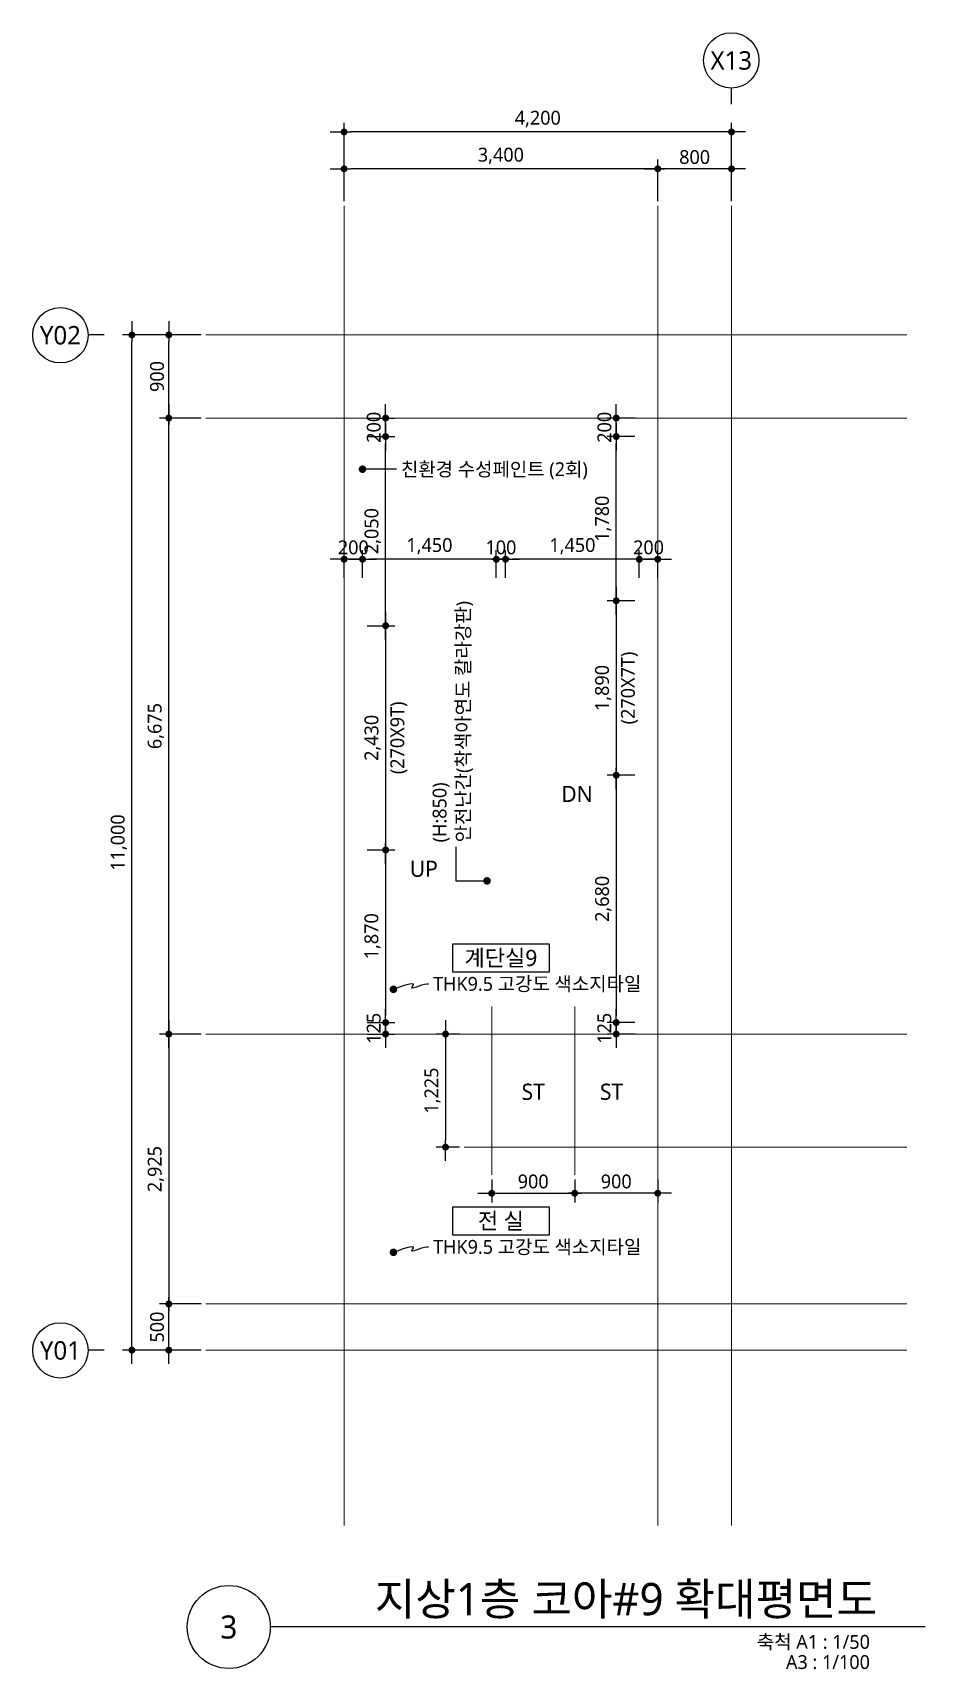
# Model space of a CAD drawing. Header units: millimetres. Extents: x 1467181 to 1850972, y 836037 to 895281.
# Drawn here: x 1750916 to 1760591, y 875511 to 893244 of the extents above; entities that cross this region are included whole.
import ezdxf
from ezdxf.enums import TextEntityAlignment as Align

# ---------------------------------------------------------------- set-up
doc = ezdxf.new("R2010")
doc.units = ezdxf.units.MM
doc.header["$MEASUREMENT"] = 0
doc.linetypes.add('CEN', pattern=[62, 60, -1, 0, -1])
doc.layers.get('0').update_dxf_attribs({"linetype": 'CONTINUOUS'})
for name, color, linetype, lineweight in [('A-AXIS-BUBL', 7, 'CONTINUOUS', 25), ('A-CNTL', 1, 'CEN', 15), ('A-DIMS', 7, 'CONTINUOUS', 25), ('A-MKXS-LEAD', 7, 'CONTINUOUS', 25), ('A-MKXS-TEXT1', 3, 'CONTINUOUS', 25), ('A-MKXX-NAME', 3, 'CONTINUOUS', 25), ('A-MKXX-SYMB', 7, 'CONTINUOUS', 25), ('A-XXXX-SYMB', 7, 'CONTINUOUS', 25), ('A-XXXX-TXT1', 3, 'CONTINUOUS', 25), ('A-XXXX-TXT2', 3, 'CONTINUOUS', 25)]:
    doc.layers.add(name, color=color, linetype=linetype, lineweight=lineweight)
doc.styles.add('HY울릉도L', font='')
doc.styles.add('맑은고딕', font='malgun.ttf')
doc.styles.get('HY울릉도L').set_extended_font_data('HYwulM')
doc.dimstyles.new('CDIM', dxfattribs={"dimtxt": 3, "dimasz": 1.5, "dimexe": 2, "dimexo": 1, "dimgap": 1, "dimtad": 1, "dimdec": 0, "dimrnd": 0.5, "dimzin": 0, "dimdsep": 32, "dimlunit": 6, "dimtxsty": 'HY울릉도L', "dimblk1": '_CIDOT', "dimblk2": '_CIDOT', "dimsah": 1, "dimcen": 5.5, "dimclrd": 2, "dimclre": 2, "dimclrt": 7, "dimadec": 0, "dimazin": 0, "dimtfac": 1, "dimtdec": 0, "dimtix": 1, "dimtmove": 2, "dimatfit": 1, "dimldrblk": '_CIDOT', "dimfxl": 1, "dimtolj": 1, "dimtzin": 0, "dimlwd": -1, "dimarcsym": 0})

# ---------------------------------------------------------------- blocks, each defined once
blk = doc.blocks.new('_CIDOT')
at = {"color": 0, "linetype": 'ByBlock'}
blk.add_line((2, 0), (-1, 0), dxfattribs=at)
at = {"color": 0, "linetype": 'ByBlock', "const_width": 0.5}
blk.add_lwpolyline([(-0.25, 0, 1), (0.25, 0, 1)], format="xyb", close=True, dxfattribs=at)
blk = doc.blocks.new('*D25')
at = {"layer": 'A-DIMS', "lineweight": -2, "transparency": 16777216}
for p, q in [((-800, 12450), (-800, 12900)), ((0, 12450), (0, 12900))]:
    blk.add_line(p, q, dxfattribs=at)
at = {"layer": 'A-DIMS', "transparency": 16777216}
blk.add_line((-75, 12800), (-725, 12800), dxfattribs=at)
at = {"layer": 'A-DIMS', "transparency": 16777216, "xscale": 75, "yscale": 75, "zscale": 75, "rotation": 180}
blk.add_blockref('_CIDOT', (-800, 12800), dxfattribs=at)
at = {"layer": 'A-DIMS', "transparency": 16777216, "xscale": 75, "yscale": 75, "zscale": 75}
blk.add_blockref('_CIDOT', (0, 12800), dxfattribs=at)
at = {"layer": 'A-DIMS', "color": 3, "transparency": 16777216, "insert": (-400, 12927), "char_height": 150, "attachment_point": 5, "style": '맑은고딕'}
blk.add_mtext('\\A1;800', dxfattribs=at)
blk = doc.blocks.new('*D26')
at = {"layer": 'A-DIMS', "lineweight": -2, "transparency": 16777216}
for p, q in [((-5750, 11000), (-6200, 11000)), ((-5750, 10100), (-6200, 10100))]:
    blk.add_line(p, q, dxfattribs=at)
at = {"layer": 'A-DIMS', "transparency": 16777216}
blk.add_line((-6100, 10175), (-6100, 10925), dxfattribs=at)
at = {"layer": 'A-DIMS', "transparency": 16777216, "xscale": 75, "yscale": 75, "zscale": 75}
for p, rotation in [((-6100, 11000), 90), ((-6100, 10100), 270)]:
    blk.add_blockref('_CIDOT', p, dxfattribs=dict(at, rotation=rotation))
at = {"layer": 'A-DIMS', "color": 3, "transparency": 16777216, "insert": (-6227, 10550), "char_height": 150, "attachment_point": 5, "rotation": 90, "style": '맑은고딕'}
blk.add_mtext('\\A1;900', dxfattribs=at)
blk = doc.blocks.new('*D27')
at = {"layer": 'A-DIMS', "lineweight": -2, "transparency": 16777216}
for p, q in [((-4200, 12450), (-4200, 12900)), ((-800, 12450), (-800, 12900))]:
    blk.add_line(p, q, dxfattribs=at)
at = {"layer": 'A-DIMS', "transparency": 16777216}
blk.add_line((-875, 12800), (-4125, 12800), dxfattribs=at)
at = {"layer": 'A-DIMS', "transparency": 16777216, "xscale": 75, "yscale": 75, "zscale": 75, "rotation": 180}
blk.add_blockref('_CIDOT', (-4200, 12800), dxfattribs=at)
at = {"layer": 'A-DIMS', "transparency": 16777216, "xscale": 75, "yscale": 75, "zscale": 75}
blk.add_blockref('_CIDOT', (-800, 12800), dxfattribs=at)
at = {"layer": 'A-DIMS', "color": 3, "transparency": 16777216, "insert": (-2500, 12940), "char_height": 150, "attachment_point": 5, "style": '맑은고딕'}
blk.add_mtext('\\A1;3,400', dxfattribs=at)
blk = doc.blocks.new('*D28')
at = {"layer": 'A-DIMS', "lineweight": -2, "transparency": 16777216}
for p, q in [((-4200, 12450), (-4200, 13300)), ((0, 12450), (0, 13300))]:
    blk.add_line(p, q, dxfattribs=at)
at = {"layer": 'A-DIMS', "transparency": 16777216}
blk.add_line((-75, 13200), (-4125, 13200), dxfattribs=at)
at = {"layer": 'A-DIMS', "transparency": 16777216, "xscale": 75, "yscale": 75, "zscale": 75, "rotation": 180}
blk.add_blockref('_CIDOT', (-4200, 13200), dxfattribs=at)
at = {"layer": 'A-DIMS', "transparency": 16777216, "xscale": 75, "yscale": 75, "zscale": 75}
blk.add_blockref('_CIDOT', (0, 13200), dxfattribs=at)
at = {"layer": 'A-DIMS', "color": 3, "transparency": 16777216, "insert": (-2100, 13340), "char_height": 150, "attachment_point": 5, "style": '맑은고딕'}
blk.add_mtext('\\A1;4,200', dxfattribs=at)
blk = doc.blocks.new('*D29')
at = {"layer": 'A-DIMS', "lineweight": -2, "transparency": 16777216}
for p, q in [((-5750, 11000), (-6600, 11000)), ((-5750, 0), (-6600, 0))]:
    blk.add_line(p, q, dxfattribs=at)
at = {"layer": 'A-DIMS', "transparency": 16777216}
blk.add_line((-6500, 75), (-6500, 10925), dxfattribs=at)
at = {"layer": 'A-DIMS', "transparency": 16777216, "xscale": 75, "yscale": 75, "zscale": 75}
for p, rotation in [((-6500, 11000), 90), ((-6500, 0), 270)]:
    blk.add_blockref('_CIDOT', p, dxfattribs=dict(at, rotation=rotation))
at = {"layer": 'A-DIMS', "color": 3, "transparency": 16777216, "insert": (-6640, 5500), "char_height": 150, "attachment_point": 5, "rotation": 90, "style": '맑은고딕'}
blk.add_mtext('\\A1;11,000', dxfattribs=at)
blk = doc.blocks.new('*D30')
at = {"layer": 'A-DIMS', "lineweight": -2, "transparency": 16777216}
for p, q in [((-5750, 500), (-6200, 500)), ((-5750, 0), (-6200, 0))]:
    blk.add_line(p, q, dxfattribs=at)
at = {"layer": 'A-DIMS', "transparency": 16777216}
blk.add_line((-6100, 75), (-6100, 425), dxfattribs=at)
at = {"layer": 'A-DIMS', "transparency": 16777216, "xscale": 75, "yscale": 75, "zscale": 75}
for p, rotation in [((-6100, 500), 90), ((-6100, 0), 270)]:
    blk.add_blockref('_CIDOT', p, dxfattribs=dict(at, rotation=rotation))
at = {"layer": 'A-DIMS', "color": 3, "transparency": 16777216, "insert": (-6227, 250), "char_height": 150, "attachment_point": 5, "rotation": 90, "style": '맑은고딕'}
blk.add_mtext('\\A1;500', dxfattribs=at)
blk = doc.blocks.new('*D31')
at = {"layer": 'A-DIMS', "lineweight": -2, "transparency": 16777216}
for p, q in [((-5750, 3425), (-6200, 3425)), ((-5750, 500), (-6200, 500))]:
    blk.add_line(p, q, dxfattribs=at)
at = {"layer": 'A-DIMS', "transparency": 16777216}
blk.add_line((-6100, 3350), (-6100, 575), dxfattribs=at)
at = {"layer": 'A-DIMS', "transparency": 16777216, "xscale": 75, "yscale": 75, "zscale": 75}
for p, rotation in [((-6100, 3425), 90), ((-6100, 500), 270)]:
    blk.add_blockref('_CIDOT', p, dxfattribs=dict(at, rotation=rotation))
at = {"layer": 'A-DIMS', "color": 3, "transparency": 16777216, "insert": (-6240, 1962), "char_height": 150, "attachment_point": 5, "rotation": 90, "style": '맑은고딕'}
blk.add_mtext('\\A1;2,925', dxfattribs=at)
blk = doc.blocks.new('*D32')
at = {"layer": 'A-DIMS', "lineweight": -2, "transparency": 16777216}
for p, q in [((-5750, 10100), (-6200, 10100)), ((-5750, 3425), (-6200, 3425))]:
    blk.add_line(p, q, dxfattribs=at)
at = {"layer": 'A-DIMS', "transparency": 16777216}
blk.add_line((-6100, 3500), (-6100, 10025), dxfattribs=at)
at = {"layer": 'A-DIMS', "transparency": 16777216, "xscale": 75, "yscale": 75, "zscale": 75}
for p, rotation in [((-6100, 10100), 90), ((-6100, 3425), 270)]:
    blk.add_blockref('_CIDOT', p, dxfattribs=dict(at, rotation=rotation))
at = {"layer": 'A-DIMS', "color": 3, "transparency": 16777216, "insert": (-6240, 6762), "char_height": 150, "attachment_point": 5, "rotation": 90, "style": '맑은고딕'}
blk.add_mtext('\\A1;6,675', dxfattribs=at)
blk = doc.blocks.new('*D33')
at = {"layer": 'A-DIMS', "lineweight": -2, "transparency": 16777216}
for p, q in [((-2600, 1850), (-2600, 1600)), ((-1700, 1850), (-1700, 1600))]:
    blk.add_line(p, q, dxfattribs=at)
at = {"layer": 'A-DIMS', "transparency": 16777216}
blk.add_line((-2525, 1700), (-1775, 1700), dxfattribs=at)
at = {"layer": 'A-DIMS', "transparency": 16777216, "xscale": 75, "yscale": 75, "zscale": 75, "rotation": 180}
blk.add_blockref('_CIDOT', (-2600, 1700), dxfattribs=at)
at = {"layer": 'A-DIMS', "transparency": 16777216, "xscale": 75, "yscale": 75, "zscale": 75}
blk.add_blockref('_CIDOT', (-1700, 1700), dxfattribs=at)
at = {"layer": 'A-DIMS', "color": 3, "transparency": 16777216, "insert": (-2150, 1827), "char_height": 150, "attachment_point": 5, "style": '맑은고딕'}
blk.add_mtext('\\A1;900', dxfattribs=at)
blk = doc.blocks.new('*D34')
at = {"layer": 'A-DIMS', "lineweight": -2, "transparency": 16777216}
for p, q in [((-1700, 1850), (-1700, 1600)), ((-800, 1850), (-800, 1600))]:
    blk.add_line(p, q, dxfattribs=at)
at = {"layer": 'A-DIMS', "transparency": 16777216}
blk.add_line((-875, 1700), (-1625, 1700), dxfattribs=at)
at = {"layer": 'A-DIMS', "transparency": 16777216, "xscale": 75, "yscale": 75, "zscale": 75, "rotation": 180}
blk.add_blockref('_CIDOT', (-1700, 1700), dxfattribs=at)
at = {"layer": 'A-DIMS', "transparency": 16777216, "xscale": 75, "yscale": 75, "zscale": 75}
blk.add_blockref('_CIDOT', (-800, 1700), dxfattribs=at)
at = {"layer": 'A-DIMS', "color": 3, "transparency": 16777216, "insert": (-1250, 1827), "char_height": 150, "attachment_point": 5, "style": '맑은고딕'}
blk.add_mtext('\\A1;900', dxfattribs=at)
blk = doc.blocks.new('*D35')
at = {"layer": 'A-DIMS', "lineweight": -2, "transparency": 16777216}
for p, q in [((-2950, 3425), (-3200, 3425)), ((-2950, 2200), (-3200, 2200))]:
    blk.add_line(p, q, dxfattribs=at)
at = {"layer": 'A-DIMS', "transparency": 16777216}
blk.add_line((-3100, 3350), (-3100, 2275), dxfattribs=at)
at = {"layer": 'A-DIMS', "transparency": 16777216, "xscale": 75, "yscale": 75, "zscale": 75}
for p, rotation in [((-3100, 3425), 90), ((-3100, 2200), 270)]:
    blk.add_blockref('_CIDOT', p, dxfattribs=dict(at, rotation=rotation))
at = {"layer": 'A-DIMS', "color": 3, "transparency": 16777216, "insert": (-3240, 2812), "char_height": 150, "attachment_point": 5, "rotation": 90, "style": '맑은고딕'}
blk.add_mtext('\\A1;1,225', dxfattribs=at)
blk = doc.blocks.new('*D396')
at = {"layer": 'A-DIMS', "lineweight": -2, "transparency": 16777216}
for p, q in [((1757441, 887089), (1757141, 887089)), ((1757441, 885199), (1757141, 885199))]:
    blk.add_line(p, q, dxfattribs=at)
at = {"layer": 'A-DIMS', "transparency": 16777216}
blk.add_line((1757241, 887014), (1757241, 885274), dxfattribs=at)
at = {"layer": 'A-DIMS', "transparency": 16777216, "xscale": 75, "yscale": 75, "zscale": 75}
for p, rotation in [((1757241, 887089), 90), ((1757241, 885199), 270)]:
    blk.add_blockref('_CIDOT', p, dxfattribs=dict(at, rotation=rotation))
at = {"layer": 'A-DIMS', "color": 3, "transparency": 16777216, "char_height": 150, "attachment_point": 5, "rotation": 90, "style": '맑은고딕'}
for s, insert in [('\\A1;(270X7T)', (1757384, 886144)), ('\\A1;1,890', (1757100, 886144))]:
    blk.add_mtext(s, dxfattribs=dict(at, insert=insert))
blk = doc.blocks.new('*D397')
at = {"layer": 'A-DIMS', "lineweight": -2, "transparency": 16777216}
for p, q in [((1757441, 888869), (1757141, 888869)), ((1757441, 887089), (1757141, 887089))]:
    blk.add_line(p, q, dxfattribs=at)
at = {"layer": 'A-DIMS', "transparency": 16777216}
blk.add_line((1757241, 887164), (1757241, 888794), dxfattribs=at)
at = {"layer": 'A-DIMS', "transparency": 16777216, "xscale": 75, "yscale": 75, "zscale": 75}
for p, rotation in [((1757241, 888869), 90), ((1757241, 887089), 270)]:
    blk.add_blockref('_CIDOT', p, dxfattribs=dict(at, rotation=rotation))
at = {"layer": 'A-DIMS', "color": 3, "transparency": 16777216, "insert": (1757100, 887979), "char_height": 150, "attachment_point": 5, "rotation": 90, "style": '맑은고딕'}
blk.add_mtext('\\A1;1,780', dxfattribs=at)
blk = doc.blocks.new('*D398')
at = {"layer": 'A-DIMS', "lineweight": -2, "transparency": 16777216}
for p, q in [((1757441, 885199), (1757141, 885199)), ((1757441, 882519), (1757141, 882519))]:
    blk.add_line(p, q, dxfattribs=at)
at = {"layer": 'A-DIMS', "transparency": 16777216}
blk.add_line((1757241, 885124), (1757241, 882594), dxfattribs=at)
at = {"layer": 'A-DIMS', "transparency": 16777216, "xscale": 75, "yscale": 75, "zscale": 75}
for p, rotation in [((1757241, 885199), 90), ((1757241, 882519), 270)]:
    blk.add_blockref('_CIDOT', p, dxfattribs=dict(at, rotation=rotation))
at = {"layer": 'A-DIMS', "color": 3, "transparency": 16777216, "insert": (1757101, 883859), "char_height": 150, "attachment_point": 5, "rotation": 90, "style": '맑은고딕'}
blk.add_mtext('\\A1;2,680', dxfattribs=at)
blk = doc.blocks.new('*D399')
at = {"layer": 'A-DIMS', "transparency": 16777216}
for p, q in [((1757241, 882594), (1757241, 882669)), ((1757241, 882519), (1757241, 882394)), ((1757241, 882319), (1757241, 882244))]:
    blk.add_line(p, q, dxfattribs=at)
at = {"layer": 'A-DIMS', "lineweight": -2, "transparency": 16777216}
for p, q in [((1757441, 882519), (1757141, 882519)), ((1757441, 882394), (1757141, 882394))]:
    blk.add_line(p, q, dxfattribs=at)
at = {"layer": 'A-DIMS', "transparency": 16777216, "xscale": 75, "yscale": 75, "zscale": 75}
for p, rotation in [((1757241, 882519), 270), ((1757241, 882394), 90)]:
    blk.add_blockref('_CIDOT', p, dxfattribs=dict(at, rotation=rotation))
at = {"layer": 'A-DIMS', "color": 3, "transparency": 16777216, "insert": (1757113, 882457), "char_height": 150, "attachment_point": 5, "rotation": 90, "style": '맑은고딕'}
blk.add_mtext('\\A1;125', dxfattribs=at)
blk = doc.blocks.new('*D400')
at = {"layer": 'A-DIMS', "transparency": 16777216}
for p, q in [((1757241, 889144), (1757241, 889219)), ((1757241, 888869), (1757241, 889069)), ((1757241, 888794), (1757241, 888719))]:
    blk.add_line(p, q, dxfattribs=at)
at = {"layer": 'A-DIMS', "lineweight": -2, "transparency": 16777216}
for p, q in [((1757441, 889069), (1757141, 889069)), ((1757441, 888869), (1757141, 888869))]:
    blk.add_line(p, q, dxfattribs=at)
at = {"layer": 'A-DIMS', "transparency": 16777216, "xscale": 75, "yscale": 75, "zscale": 75}
for p, rotation in [((1757241, 889069), 270), ((1757241, 888869), 90)]:
    blk.add_blockref('_CIDOT', p, dxfattribs=dict(at, rotation=rotation))
at = {"layer": 'A-DIMS', "color": 3, "transparency": 16777216, "insert": (1757113, 888969), "char_height": 150, "attachment_point": 5, "rotation": 90, "style": '맑은고딕'}
blk.add_mtext('\\A1;200', dxfattribs=at)
blk = doc.blocks.new('*D401')
at = {"layer": 'A-DIMS', "lineweight": -2, "transparency": 16777216}
for p, q in [((1756041, 887339), (1756041, 887639)), ((1757491, 887339), (1757491, 887639))]:
    blk.add_line(p, q, dxfattribs=at)
at = {"layer": 'A-DIMS', "transparency": 16777216}
blk.add_line((1757416, 887539), (1756116, 887539), dxfattribs=at)
at = {"layer": 'A-DIMS', "transparency": 16777216, "xscale": 75, "yscale": 75, "zscale": 75, "rotation": 180}
blk.add_blockref('_CIDOT', (1756041, 887539), dxfattribs=at)
at = {"layer": 'A-DIMS', "transparency": 16777216, "xscale": 75, "yscale": 75, "zscale": 75}
blk.add_blockref('_CIDOT', (1757491, 887539), dxfattribs=at)
at = {"layer": 'A-DIMS', "color": 3, "transparency": 16777216, "insert": (1756766, 887680), "char_height": 150, "attachment_point": 5, "style": '맑은고딕'}
blk.add_mtext('\\A1;1,450', dxfattribs=at)
blk = doc.blocks.new('*D402')
at = {"layer": 'A-DIMS', "transparency": 16777216}
for p, q in [((1757416, 887539), (1757341, 887539)), ((1757691, 887539), (1757491, 887539)), ((1757766, 887539), (1757841, 887539))]:
    blk.add_line(p, q, dxfattribs=at)
at = {"layer": 'A-DIMS', "lineweight": -2, "transparency": 16777216}
for p, q in [((1757491, 887339), (1757491, 887639)), ((1757691, 887339), (1757691, 887639))]:
    blk.add_line(p, q, dxfattribs=at)
at = {"layer": 'A-DIMS', "transparency": 16777216, "xscale": 75, "yscale": 75, "zscale": 75}
blk.add_blockref('_CIDOT', (1757491, 887539), dxfattribs=at)
at = {"layer": 'A-DIMS', "transparency": 16777216, "xscale": 75, "yscale": 75, "zscale": 75, "rotation": 180}
blk.add_blockref('_CIDOT', (1757691, 887539), dxfattribs=at)
at = {"layer": 'A-DIMS', "color": 3, "transparency": 16777216, "insert": (1757591, 887667), "char_height": 150, "attachment_point": 5, "style": '맑은고딕'}
blk.add_mtext('\\A1;200', dxfattribs=at)
blk = doc.blocks.new('*D403')
at = {"layer": 'A-DIMS', "lineweight": -2, "transparency": 16777216}
for p, q in [((1754491, 887339), (1754491, 887639)), ((1755941, 887339), (1755941, 887639))]:
    blk.add_line(p, q, dxfattribs=at)
at = {"layer": 'A-DIMS', "transparency": 16777216}
blk.add_line((1755866, 887539), (1754566, 887539), dxfattribs=at)
at = {"layer": 'A-DIMS', "transparency": 16777216, "xscale": 75, "yscale": 75, "zscale": 75, "rotation": 180}
blk.add_blockref('_CIDOT', (1754491, 887539), dxfattribs=at)
at = {"layer": 'A-DIMS', "transparency": 16777216, "xscale": 75, "yscale": 75, "zscale": 75}
blk.add_blockref('_CIDOT', (1755941, 887539), dxfattribs=at)
at = {"layer": 'A-DIMS', "color": 3, "transparency": 16777216, "insert": (1755216, 887680), "char_height": 150, "attachment_point": 5, "style": '맑은고딕'}
blk.add_mtext('\\A1;1,450', dxfattribs=at)
blk = doc.blocks.new('*D404')
at = {"layer": 'A-DIMS', "transparency": 16777216}
for p, q in [((1755866, 887539), (1755791, 887539)), ((1756041, 887539), (1755941, 887539)), ((1756116, 887539), (1756191, 887539))]:
    blk.add_line(p, q, dxfattribs=at)
at = {"layer": 'A-DIMS', "lineweight": -2, "transparency": 16777216}
for p, q in [((1755941, 887339), (1755941, 887639)), ((1756041, 887339), (1756041, 887639))]:
    blk.add_line(p, q, dxfattribs=at)
at = {"layer": 'A-DIMS', "transparency": 16777216, "xscale": 75, "yscale": 75, "zscale": 75}
blk.add_blockref('_CIDOT', (1755941, 887539), dxfattribs=at)
at = {"layer": 'A-DIMS', "transparency": 16777216, "xscale": 75, "yscale": 75, "zscale": 75, "rotation": 180}
blk.add_blockref('_CIDOT', (1756041, 887539), dxfattribs=at)
at = {"layer": 'A-DIMS', "color": 3, "transparency": 16777216, "insert": (1755991, 887667), "char_height": 150, "attachment_point": 5, "style": '맑은고딕'}
blk.add_mtext('\\A1;100', dxfattribs=at)
blk = doc.blocks.new('*D405')
at = {"layer": 'A-DIMS', "transparency": 16777216}
for p, q in [((1754216, 887539), (1754141, 887539)), ((1754491, 887539), (1754291, 887539)), ((1754566, 887539), (1754641, 887539))]:
    blk.add_line(p, q, dxfattribs=at)
at = {"layer": 'A-DIMS', "lineweight": -2, "transparency": 16777216}
for p, q in [((1754291, 887339), (1754291, 887639)), ((1754491, 887339), (1754491, 887639))]:
    blk.add_line(p, q, dxfattribs=at)
at = {"layer": 'A-DIMS', "transparency": 16777216, "xscale": 75, "yscale": 75, "zscale": 75}
blk.add_blockref('_CIDOT', (1754291, 887539), dxfattribs=at)
at = {"layer": 'A-DIMS', "transparency": 16777216, "xscale": 75, "yscale": 75, "zscale": 75, "rotation": 180}
blk.add_blockref('_CIDOT', (1754491, 887539), dxfattribs=at)
at = {"layer": 'A-DIMS', "color": 3, "transparency": 16777216, "insert": (1754391, 887667), "char_height": 150, "attachment_point": 5, "style": '맑은고딕'}
blk.add_mtext('\\A1;200', dxfattribs=at)
blk = doc.blocks.new('*D406')
at = {"layer": 'A-DIMS', "lineweight": -2, "transparency": 16777216}
for p, q in [((1754541, 886819), (1754841, 886819)), ((1754541, 884389), (1754841, 884389))]:
    blk.add_line(p, q, dxfattribs=at)
at = {"layer": 'A-DIMS', "transparency": 16777216}
blk.add_line((1754741, 886744), (1754741, 884464), dxfattribs=at)
at = {"layer": 'A-DIMS', "transparency": 16777216, "xscale": 75, "yscale": 75, "zscale": 75}
for p, rotation in [((1754741, 886819), 90), ((1754741, 884389), 270)]:
    blk.add_blockref('_CIDOT', p, dxfattribs=dict(at, rotation=rotation))
at = {"layer": 'A-DIMS', "color": 3, "transparency": 16777216, "char_height": 150, "attachment_point": 5, "rotation": 90, "style": '맑은고딕'}
for s, insert in [('\\A1;(270X9T)', (1754884, 885604)), ('\\A1;2,430', (1754601, 885604))]:
    blk.add_mtext(s, dxfattribs=dict(at, insert=insert))
blk = doc.blocks.new('*D407')
at = {"layer": 'A-DIMS', "lineweight": -2, "transparency": 16777216}
for p, q in [((1754541, 888869), (1754841, 888869)), ((1754541, 886819), (1754841, 886819))]:
    blk.add_line(p, q, dxfattribs=at)
at = {"layer": 'A-DIMS', "transparency": 16777216}
blk.add_line((1754741, 886894), (1754741, 888794), dxfattribs=at)
at = {"layer": 'A-DIMS', "transparency": 16777216, "xscale": 75, "yscale": 75, "zscale": 75}
for p, rotation in [((1754741, 888869), 90), ((1754741, 886819), 270)]:
    blk.add_blockref('_CIDOT', p, dxfattribs=dict(at, rotation=rotation))
at = {"layer": 'A-DIMS', "color": 3, "transparency": 16777216, "insert": (1754601, 887844), "char_height": 150, "attachment_point": 5, "rotation": 90, "style": '맑은고딕'}
blk.add_mtext('\\A1;2,050', dxfattribs=at)
blk = doc.blocks.new('*D408')
at = {"layer": 'A-DIMS', "lineweight": -2, "transparency": 16777216}
for p, q in [((1754541, 884389), (1754841, 884389)), ((1754541, 882519), (1754841, 882519))]:
    blk.add_line(p, q, dxfattribs=at)
at = {"layer": 'A-DIMS', "transparency": 16777216}
blk.add_line((1754741, 884314), (1754741, 882594), dxfattribs=at)
at = {"layer": 'A-DIMS', "transparency": 16777216, "xscale": 75, "yscale": 75, "zscale": 75}
for p, rotation in [((1754741, 884389), 90), ((1754741, 882519), 270)]:
    blk.add_blockref('_CIDOT', p, dxfattribs=dict(at, rotation=rotation))
at = {"layer": 'A-DIMS', "color": 3, "transparency": 16777216, "insert": (1754600, 883454), "char_height": 150, "attachment_point": 5, "rotation": 90, "style": '맑은고딕'}
blk.add_mtext('\\A1;1,870', dxfattribs=at)
blk = doc.blocks.new('*D409')
at = {"layer": 'A-DIMS', "transparency": 16777216}
for p, q in [((1754741, 882594), (1754741, 882669)), ((1754741, 882519), (1754741, 882394)), ((1754741, 882319), (1754741, 882244))]:
    blk.add_line(p, q, dxfattribs=at)
at = {"layer": 'A-DIMS', "lineweight": -2, "transparency": 16777216}
for p, q in [((1754541, 882519), (1754841, 882519)), ((1754541, 882394), (1754841, 882394))]:
    blk.add_line(p, q, dxfattribs=at)
at = {"layer": 'A-DIMS', "transparency": 16777216, "xscale": 75, "yscale": 75, "zscale": 75}
for p, rotation in [((1754741, 882519), 270), ((1754741, 882394), 90)]:
    blk.add_blockref('_CIDOT', p, dxfattribs=dict(at, rotation=rotation))
at = {"layer": 'A-DIMS', "color": 3, "transparency": 16777216, "insert": (1754613, 882457), "char_height": 150, "attachment_point": 5, "rotation": 90, "style": '맑은고딕'}
blk.add_mtext('\\A1;125', dxfattribs=at)
blk = doc.blocks.new('*D410')
at = {"layer": 'A-DIMS', "transparency": 16777216}
for p, q in [((1754741, 889144), (1754741, 889219)), ((1754741, 888869), (1754741, 889069)), ((1754741, 888794), (1754741, 888719))]:
    blk.add_line(p, q, dxfattribs=at)
at = {"layer": 'A-DIMS', "lineweight": -2, "transparency": 16777216}
for p, q in [((1754541, 889069), (1754841, 889069)), ((1754541, 888869), (1754841, 888869))]:
    blk.add_line(p, q, dxfattribs=at)
at = {"layer": 'A-DIMS', "transparency": 16777216, "xscale": 75, "yscale": 75, "zscale": 75}
for p, rotation in [((1754741, 889069), 270), ((1754741, 888869), 90)]:
    blk.add_blockref('_CIDOT', p, dxfattribs=dict(at, rotation=rotation))
at = {"layer": 'A-DIMS', "color": 3, "transparency": 16777216, "insert": (1754613, 888969), "char_height": 150, "attachment_point": 5, "rotation": 90, "style": '맑은고딕'}
blk.add_mtext('\\A1;200', dxfattribs=at)
blk = doc.blocks.new('CORE9_GRID')
at = {"layer": 'A-AXIS-BUBL', "ltscale": 0.2}
for p, q in [((0, 13500), (0, 13675)), ((-6800, 11000), (-6975, 11000)), ((-6800, 0), (-6975, 0))]:
    blk.add_line(p, q, dxfattribs=at)
for centre in [(-2.9, 13975), (-7275, 10997.1), (-7275, -2.9)]:
    blk.add_circle(centre, 300, dxfattribs=at)
at = {"layer": 'A-CNTL'}
for p, q in [((-4200, -1900), (-4200, 12400)), ((-800, -1900), (-800, 12400)), ((0, -1900), (0, 12400)), ((-5700, 11000), (1900, 11000)), ((-5700, 10100), (1900, 10100)), ((-2600, 1900), (-2600, 3725)), ((-1700, 1900), (-1700, 3725)), ((-5700, 3425), (1900, 3425)), ((1900, 2200), (-2900, 2200)), ((-5700, 500), (1900, 500)), ((-5700, 0), (1900, 0))]:
    blk.add_line(p, q, dxfattribs=at)
at = {"layer": 'A-XXXX-TXT2', "ltscale": 0.2, "style": '맑은고딕'}
for s, p in [('X13', (-2.9, 13975)), ('Y02', (-7275, 10997.1)), ('Y01', (-7275, -2.9))]:
    blk.add_text(s, height=200, dxfattribs=at).set_placement(p, align=Align.MIDDLE)
at = {"layer": 'A-DIMS'}
for base, p1, p2, angle, picture, middle in [((-4200, 13200), (0, 12400), (-4200, 12400), 180, '*D28', (-2100, 13340.1)), ((-4200, 12800), (-800, 12400), (-4200, 12400), 180, '*D27', (-2500, 12940.1)), ((-800, 12800), (0, 12400), (-800, 12400), 180, '*D25', (-400, 12927.5)), ((-6500, 11000), (-5700, 0), (-5700, 11000), 270, '*D29', (-6640.5, 5500)), ((-6100, 11000), (-5700, 10100), (-5700, 11000), 270, '*D26', (-6227.5, 10550)), ((-6100, 10100), (-5700, 3425), (-5700, 10100), 270, '*D32', (-6240.1, 6762.5)), ((-6100, 500), (-5700, 3425), (-5700, 500), 90, '*D31', (-6240.1, 1962.5)), ((-3100, 2200), (-2900, 3425), (-2900, 2200), 90, '*D35', (-3240.5, 2812.5)), ((-1700, 1700), (-2600, 1900), (-1700, 1900), 180, '*D33', (-2150, 1827.5)), ((-1700, 1700), (-800, 1900), (-1700, 1900), 0, '*D34', (-1250, 1827.5)), ((-6100, 500), (-5700, 0), (-5700, 500), 270, '*D30', (-6227.5, 250))]:
    dim = blk.add_linear_dim(base=base, p1=p1, p2=p2, angle=angle, dimstyle='CDIM', override={"dimscale": 50, "dimtxsty": '맑은고딕', "dimclrd": 256, "dimclre": 256, "dimclrt": 3}, dxfattribs=at)
    dim.commit()
    dim.dimension.update_dxf_attribs({"geometry": picture, "text_midpoint": middle})

msp = doc.modelspace()

# ---------------------------------------------------------------- linework, layer by layer
at = {"layer": 'A-MKXS-LEAD', "const_width": 40}
for points in [[(1754469.9, 888516.9, 1), (1754511.3, 888512.7, 1)], [(1755838.7, 884033.6, 1), (1755842.8, 884075.1, 1)], [(1754804.9, 882881.4, 1), (1754846.3, 882877.2, 1)], [(1754804.9, 880031.4, 1), (1754846.3, 880027.2, 1)]]:
    msp.add_lwpolyline(points, format="xyb", close=True, dxfattribs=at)
at = {"layer": 'A-MKXS-LEAD'}
for points in [[(1754857.6, 888514.8), (1754490.6, 888514.8), (1754490.6, 888514.8)], [(1755501.4, 884421.4), (1755501.4, 884054.4), (1755840.8, 884054.4)], [(1754824.8, 882879), (1754922.5, 882915.8), (1754986.2, 882935.7), (1755022.5, 882942.2), (1755037.9, 882938.7), (1755039, 882928.8), (1755032.5, 882916), (1755025, 882903.8), (1755023, 882895.7), (1755031.7, 882894.4), (1755049.8, 882898.8), (1755074.7, 882907), (1755103.6, 882917.1), (1755133.8, 882927.2), (1755162.6, 882935.4), (1755187.3, 882939.7), (1755205.1, 882938.3)], [(1754824.8, 880029), (1754922.5, 880065.8), (1754986.2, 880085.7), (1755022.5, 880092.2), (1755037.9, 880088.7), (1755039, 880078.8), (1755032.5, 880066), (1755025, 880053.8), (1755023, 880045.7), (1755031.7, 880044.4), (1755049.8, 880048.8), (1755074.7, 880057), (1755103.6, 880067.1), (1755133.8, 880077.2), (1755162.6, 880085.4), (1755187.3, 880089.7), (1755205.1, 880088.3)]]:
    msp.add_lwpolyline(points, dxfattribs=at)
at = {"layer": 'A-MKXX-SYMB'}
for points in [[(1756515.8, 883369.4), (1755465.8, 883369.4), (1755465.8, 883069.4), (1756515.8, 883069.4)], [(1756515.7, 880519.4), (1755465.7, 880519.4), (1755465.7, 880219.4), (1756515.7, 880219.4)]]:
    msp.add_lwpolyline(points, close=True, dxfattribs=at)
at = {"layer": 'A-XXXX-SYMB'}
msp.add_line((1760590.7, 875969.4), (1753490.7, 875969.4), dxfattribs=at)
msp.add_circle((1753040.7, 875969.4), 450, dxfattribs=at)

# ---------------------------------------------------------------- block references
at = {"layer": 'A-DIMS'}
msp.add_blockref('CORE9_GRID', (1758490.7, 878969.4), dxfattribs=at)

# ---------------------------------------------------------------- texts
at = {"layer": 'A-MKXS-TEXT1', "style": '맑은고딕'}
for s, p in [('친환경 수성페인트 (2회)', (1754907.6, 888514.8)), ('THK9.5 고강도 색소지타일', (1755255.1, 882938.3)), ('THK9.5 고강도 색소지타일', (1755255.1, 880088.3))]:
    msp.add_text(s, height=150, dxfattribs=at).set_placement(p, align=Align.MIDDLE_LEFT)
for s, p in [('안전난간(착색아연도 칼라강판)', (1755580.8, 884471.4)), ('(H:850)', (1755325.7, 884471.4))]:
    msp.add_text(s, height=150, rotation=89.99928, dxfattribs=at).set_placement(p, align=Align.MIDDLE_LEFT)
at = {"layer": 'A-MKXX-NAME', "style": '맑은고딕'}
for s, p in [('DN', (1756815.8, 884995.6)), ('UP', (1755154.9, 884185.6))]:
    msp.add_text(s, height=175, rotation=359.99928, dxfattribs=at).set_placement(p, align=Align.MIDDLE_CENTER)
for s, p in [('계단실9', (1755990.8, 883219.4)), ('ST', (1756340.7, 881769.4)), ('ST', (1757190.7, 881769.4)), ('전 실', (1755990.7, 880369.4))]:
    msp.add_text(s, height=175, dxfattribs=at).set_placement(p, align=Align.MIDDLE_CENTER)
at = {"layer": 'A-XXXX-TXT1', "style": '맑은고딕'}
msp.add_text('지상1층 코아#9 확대평면도', height=350, dxfattribs=at).set_placement((1760068.7, 875992), align=Align.BOTTOM_RIGHT)
msp.add_text('3', height=250, dxfattribs=at).set_placement((1753040.7, 875969.4), align=Align.MIDDLE)
for s, p in [('축척 A1 : 1/50', (1759990.9, 875883.2)), ('A3 : 1/100', (1759990.9, 875664.3))]:
    msp.add_text(s, height=150, dxfattribs=at).set_placement(p, align=Align.TOP_RIGHT)

# ---------------------------------------------------------------- dimensions: what is measured, and where the dimension line sits
at = {"layer": 'A-DIMS'}
for base, p1, p2, picture, middle in [((1754740.8, 889069.4), (1754490.8, 888869.4), (1754490.8, 889069.4), '*D410', (1754613.3, 888969.4)), ((1757240.7, 889069.4), (1757490.8, 888869.4), (1757490.8, 889069.4), '*D400', (1757113.2, 888969.4)), ((1754740.8, 888869.4), (1754490.8, 886819.4), (1754490.8, 888869.4), '*D407', (1754600.7, 887844.4)), ((1757240.7, 888869.4), (1757490.7, 887089.4), (1757490.8, 888869.4), '*D397', (1757100.3, 887979.4))]:
    dim = msp.add_linear_dim(base=base, p1=p1, p2=p2, angle=90, dimstyle='CDIM', override={"dimscale": 50, "dimtxsty": '맑은고딕', "dimclrd": 256, "dimclre": 256, "dimclrt": 3}, dxfattribs=at)
    dim.commit()
    dim.dimension.update_dxf_attribs({"geometry": picture, "text_midpoint": middle})
for base, p1, p2, picture, middle in [((1754290.8, 887539.4), (1754490.8, 887289.4), (1754290.8, 887289.4), '*D405', (1754390.8, 887666.9)), ((1754490.8, 887539.4), (1755940.8, 887289.4), (1754490.8, 887289.4), '*D403', (1755215.8, 887679.8)), ((1755940.8, 887539.4), (1756040.8, 887289.4), (1755940.8, 887289.4), '*D404', (1755990.8, 887667.3)), ((1756040.8, 887539.4), (1757490.8, 887289.4), (1756040.8, 887289.4), '*D401', (1756765.8, 887679.8)), ((1757490.8, 887539.4), (1757690.7, 887289.4), (1757490.8, 887289.4), '*D402', (1757590.7, 887666.9))]:
    dim = msp.add_linear_dim(base=base, p1=p1, p2=p2, dimstyle='CDIM', override={"dimscale": 50, "dimtxsty": '맑은고딕', "dimclrd": 256, "dimclre": 256, "dimclrt": 3}, dxfattribs=at)
    dim.commit()
    dim.dimension.update_dxf_attribs({"geometry": picture, "text_midpoint": middle})
for base, p1, p2, text, picture, middle in [((1757240.7, 885199.4), (1757490.7, 887089.4), (1757490.7, 885199.4), '<>\\X(270X7T)', '*D396', (1757240.7, 886144.4)), ((1754740.8, 884389.4), (1754490.8, 886819.4), (1754490.8, 884389.4), '<>\\X(270X9T)', '*D406', (1754740.8, 885604.4)), ((1757240.7, 882519.4), (1757490.7, 885199.4), (1757490.7, 882519.4), '<>\\X', '*D398', (1757240.7, 883859.4)), ((1754740.8, 882519.4), (1754490.8, 884389.4), (1754490.8, 882519.4), '<>\\X', '*D408', (1754740.8, 883454.4)), ((1754740.8, 882394.4), (1754490.8, 882519.4), (1754490.8, 882394.4), '<>\\X', '*D409', (1754740.8, 882456.9)), ((1757240.7, 882394.4), (1757490.7, 882519.4), (1757490.7, 882394.4), '<>\\X', '*D399', (1757240.7, 882456.9))]:
    dim = msp.add_linear_dim(base=base, p1=p1, p2=p2, angle=90, text=text, dimstyle='CDIM', override={"dimscale": 50, "dimtxsty": '맑은고딕', "dimclrd": 256, "dimclre": 256, "dimclrt": 3}, dxfattribs=at)
    dim.commit()
    dim.dimension.update_dxf_attribs({"geometry": picture, "text_midpoint": middle})

doc.saveas('drawing.dxf')
